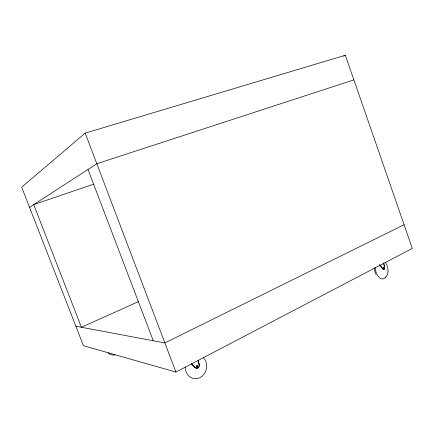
<?xml version="1.0" encoding="UTF-8"?>
<svg xmlns="http://www.w3.org/2000/svg" width="434" height="434" viewBox="0 0 434 434"><rect width="100%" height="100%" fill="white"/><g stroke="black" fill="none" stroke-linecap="round" stroke-linejoin="round"><path stroke-width="0.65" d="M199.032 366.334L199.146 364.706L198.148 360.828M196.374 366.09L196.716 365.65M384.242 269.129L384.437 268.684M198.723 367.05L197.698 368.059M385.343 277.7C389.428 273.724 388.446 266.704 385.37 262.413M85.194 133.13L21.7 187.19L83.458 345.73L175.933 372.063L412.3 248.405L345.345 55.254L85.194 133.13L175.933 372.063M29.545 207.333L96.815 163.737L353.878 79.878M343.554 56.208L345.345 55.254M404.092 224.731L164.866 342.92L75.863 326.232M138.831 301.456L81.424 327.274L33.722 204.62L93.858 184.092M383.965 269.427L383.26 269.509L382.511 268.906L379.576 264.811M379.848 264.767L383.537 269.471L384.236 269.389L384.708 268.646L384.54 266.091L384.453 266.801M382.186 268.386L382.457 268.348M196.38 368.292L197.058 368.282M197.378 365.688L196.537 366.128L196.781 367.072M383.466 268.651C384.632 268.006 382.457 266.525 383.195 268.364M198.94 363.914C199.808 365.108 199.249 367.338 197.861 368.103C194.866 369.247 193.342 365.043 191.248 363.838M194.616 367.099L195.88 368.124M196.77 367.131L197.53 366.871L197.367 365.748M197.215 365.645C198.658 366.057 197.123 368.222 196.396 366.703M191.405 363.876L194.779 367.137M375.996 274.402L375.101 272.395L374.26 267.903M87.993 169.455L153.262 340.744M383.835 263.541L384.54 266.091M383.385 262.944L384.09 265.494M198.148 360.247L199.108 363.952M385.576 277.066A9.987 5.702 78.8 0 1 379.186 277.483A9.987 5.702 78.8 0 1 375.215 267.442M203.372 357.632A12.081 10.59 -78.3 0 1 204.479 358.961M204.805 359.444A12.081 10.59 -78.3 0 1 205.857 361.576M206.052 362.14A12.081 10.59 -78.3 0 1 203.003 375.399M202.575 375.822A12.081 10.59 -78.3 0 1 191.215 377.754A12.081 10.59 -78.3 0 1 185.367 367.055M114.999 354.963A8.767 8.121 -67.9 0 1 108.12 352.815M383.33 267.664C383.764 270.154 384.475 266.519 383.33 267.664"/></g></svg>
